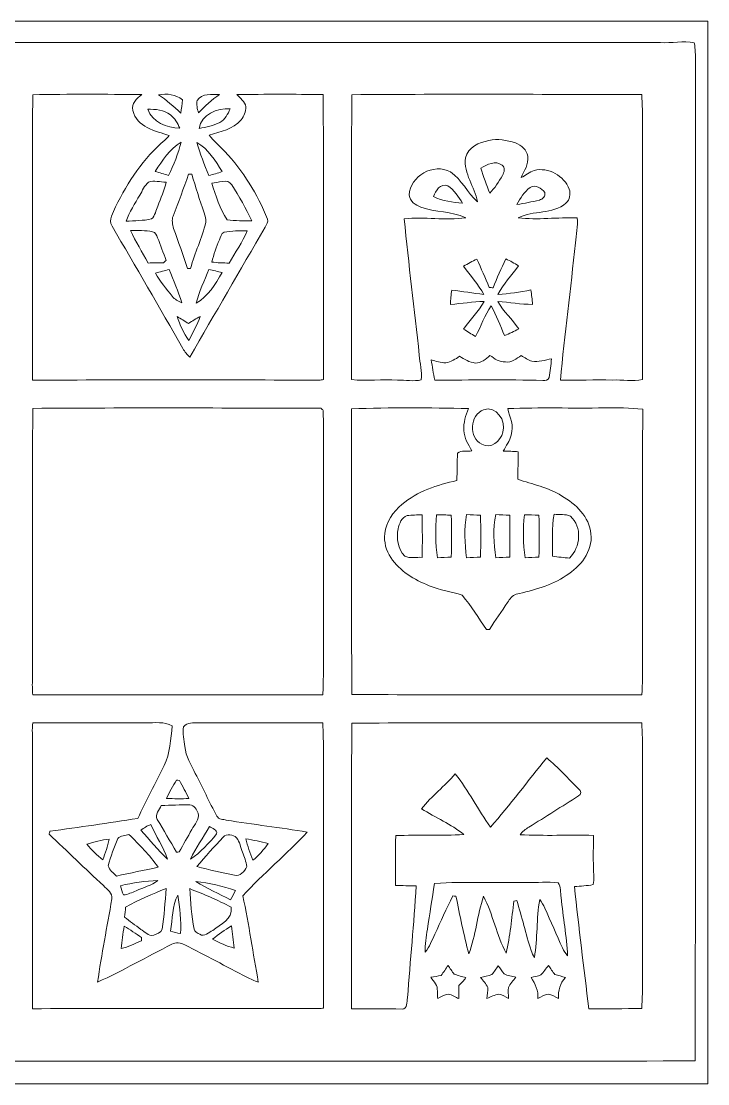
# Model space of a CAD drawing. Header units: centimetres. Extents: x -16.8 to 16.8, y -16.7 to 16.7.
# Drawn here: x -4.78 to 16.77, y -16.67 to 16.67 of the extents above; entities that cross this region are included whole.
import ezdxf

# ---------------------------------------------------------------- set-up
doc = ezdxf.new("R2010")
doc.units = ezdxf.units.CM
doc.header["$MEASUREMENT"] = 0
doc.layers.add('Layer 1', color=7, linetype='Continuous')

msp = doc.modelspace()

# ---------------------------------------------------------------- linework, layer by layer
at = {"layer": 'Layer 1', "lineweight": 9}
for points, knots in [([(-16.77458, 16.66875), (-16.77458, 16.66875), (16.77458, 16.66875), (16.77458, 16.66875), (16.77458, 16.66875), (16.77458, 16.66875), (16.77458, -16.66875), (16.77458, -16.66875), (16.77458, -16.66875), (16.77458, -16.66875), (-16.77458, -16.66875), (-16.77458, -16.66875), (-16.77458, -16.66875), (-16.77458, -16.66875), (-16.77458, 16.66875), (-16.77458, 16.66875), (-16.77458, 16.66875), (-16.77458, 16.66875), (-16.77458, 16.66875), (-16.77458, 16.66875)], [0, 0, 0, 0, 0.16666667, 0.16666667, 0.16666667, 0.16666667, 0.33333333, 0.33333333, 0.33333333, 0.33333333, 0.5, 0.5, 0.5, 0.5, 0.66666667, 0.66666667, 0.66666667, 0.66666667, 1, 1, 1, 1]), ([(-16.1036, 16.00306), (-16.10536, 8.44056), (-16.1036, 0.87771), (-16.10431, -6.68514), (-16.10431, -6.68514), (-16.1096, -9.75184), (-16.09302, -12.81959), (-16.11418, -15.88594), (-16.11418, -15.88594), (-16.09337, -15.96425), (-15.99494, -15.96108), (-15.93003, -15.96566), (-15.93003, -15.96566), (-5.16079, -15.95226), (5.60952, -15.98013), (16.37877, -15.95191), (16.37877, -15.95191), (16.39923, -5.50157), (16.37665, 4.94877), (16.39006, 15.3991), (16.39006, 15.3991), (16.38018, 15.59772), (16.39429, 15.80162), (16.34984, 15.99671), (16.34984, 15.99671), (16.00341, 16.06268), (15.64287, 15.97484), (15.29292, 15.99882), (15.29292, 15.99882), (4.82741, 16.00094), (-5.63809, 15.99247), (-16.1036, 16.00306)], [0, 0, 0, 0, 0.11111111, 0.11111111, 0.11111111, 0.11111111, 0.22222222, 0.22222222, 0.22222222, 0.22222222, 0.33333333, 0.33333333, 0.33333333, 0.33333333, 0.44444444, 0.44444444, 0.44444444, 0.44444444, 0.55555556, 0.55555556, 0.55555556, 0.55555556, 0.66666667, 0.66666667, 0.66666667, 0.66666667, 0.77777778, 0.77777778, 0.77777778, 0.77777778, 1, 1, 1, 1]), ([(-4.4196, 14.36441), (-3.27872, 14.38628), (-2.13748, 14.3764), (-0.9966, 14.37005), (-0.9966, 14.37005), (-1.149, 14.24905), (-1.33526, 14.08677), (-1.27176, 13.86769), (-1.27176, 13.86769), (-1.16417, 13.34488), (-0.56127, 13.22282), (-0.13088, 13.08382), (-0.13088, 13.08382), (-0.17639, 13.03337), (-0.22296, 12.98399), (-0.2734, 12.93883), (-0.2734, 12.93883), (-0.9458, 12.37756), (-1.42946, 11.62403), (-1.8161, 10.84651), (-1.8161, 10.84651), (-1.8923, 10.66377), (-2.04752, 10.44257), (-1.9304, 10.24149), (-1.9304, 10.24149), (-1.17757, 8.96726), (-0.44591, 7.68068), (0.29774, 6.40115), (0.29774, 6.40115), (0.35348, 6.29673), (0.43004, 6.20536), (0.51647, 6.12493), (0.51647, 6.12493), (1.29505, 7.49229), (2.08844, 8.85119), (2.87972, 10.21115), (2.87972, 10.21115), (2.91324, 10.28524), (2.99508, 10.37237), (2.94922, 10.46092), (2.94922, 10.46092), (2.63278, 11.23844), (2.19569, 11.97575), (1.61325, 12.58429), (1.61325, 12.58429), (1.45168, 12.75786), (1.264, 12.90673), (1.12007, 13.09617), (1.12007, 13.09617), (1.47391, 13.19777), (1.87043, 13.2842), (2.12443, 13.57348), (2.12443, 13.57348), (2.20627, 13.69236), (2.27683, 13.83489), (2.26836, 13.98305), (2.26836, 13.98305), (2.25178, 14.15556), (2.09232, 14.25434), (1.98437, 14.37005), (1.98437, 14.37005), (2.8889, 14.37781), (3.79377, 14.38346), (4.69829, 14.36652), (4.69829, 14.36652), (4.72581, 11.38661), (4.69935, 8.40669), (4.7117, 5.42678), (4.7117, 5.42678), (4.66196, 5.41902), (4.61257, 5.41055), (4.56318, 5.40597), (4.56318, 5.40597), (1.56774, 5.41937), (-1.42875, 5.42396), (-4.42419, 5.4035), (-4.42419, 5.4035), (-4.4263, 8.39047), (-4.43583, 11.37744), (-4.4196, 14.36441)], [0, 0, 0, 0, 0.04761905, 0.04761905, 0.04761905, 0.04761905, 0.0952381, 0.0952381, 0.0952381, 0.0952381, 0.14285714, 0.14285714, 0.14285714, 0.14285714, 0.19047619, 0.19047619, 0.19047619, 0.19047619, 0.23809524, 0.23809524, 0.23809524, 0.23809524, 0.28571429, 0.28571429, 0.28571429, 0.28571429, 0.33333333, 0.33333333, 0.33333333, 0.33333333, 0.38095238, 0.38095238, 0.38095238, 0.38095238, 0.42857143, 0.42857143, 0.42857143, 0.42857143, 0.47619048, 0.47619048, 0.47619048, 0.47619048, 0.52380952, 0.52380952, 0.52380952, 0.52380952, 0.57142857, 0.57142857, 0.57142857, 0.57142857, 0.61904762, 0.61904762, 0.61904762, 0.61904762, 0.66666667, 0.66666667, 0.66666667, 0.66666667, 0.71428571, 0.71428571, 0.71428571, 0.71428571, 0.76190476, 0.76190476, 0.76190476, 0.76190476, 0.80952381, 0.80952381, 0.80952381, 0.80952381, 0.85714286, 0.85714286, 0.85714286, 0.85714286, 0.9047619, 0.9047619, 0.9047619, 0.9047619, 1, 1, 1, 1]), ([(-0.46884, 14.36441), (-0.20249, 14.40004), (0.06385, 14.38099), (0.27834, 14.20177), (0.27834, 14.20177), (0.26599, 14.06384), (0.25188, 13.9259), (0.22578, 13.78973), (0.22578, 13.78973), (0.00741, 13.99752), (-0.21908, 14.19472), (-0.46884, 14.36441)], [0, 0, 0, 0, 0.25, 0.25, 0.25, 0.25, 0.5, 0.5, 0.5, 0.5, 1, 1, 1, 1]), ([(0.74295, 14.18343), (0.8957, 14.42156), (1.20333, 14.36546), (1.44851, 14.37217), (1.44851, 14.37217), (1.20509, 14.2046), (0.98672, 14.00634), (0.7814, 13.79502), (0.7814, 13.79502), (0.75247, 13.92061), (0.71261, 14.05643), (0.74295, 14.18343)], [0, 0, 0, 0, 0.25, 0.25, 0.25, 0.25, 0.5, 0.5, 0.5, 0.5, 1, 1, 1, 1]), ([(5.59964, 14.36441), (8.63353, 14.39016), (11.66777, 14.36899), (14.70166, 14.37499), (14.70166, 14.37499), (14.72212, 14.05819), (14.72953, 13.74069), (14.72988, 13.42319), (14.72988, 13.42319), (14.72812, 10.75902), (14.72636, 8.09519), (14.73059, 5.43101), (14.73059, 5.43101), (14.41662, 5.36469), (14.09277, 5.42361), (13.77597, 5.41232), (13.77597, 5.41232), (13.23305, 5.43137), (12.69083, 5.39468), (12.14826, 5.4035), (12.14826, 5.4035), (12.27808, 6.84283), (12.46999, 8.27617), (12.62168, 9.71374), (12.62168, 9.71374), (12.64179, 9.97479), (12.70952, 10.23691), (12.67636, 10.50008), (12.67636, 10.50008), (12.059, 10.52266), (11.43776, 10.42494), (10.82322, 10.50572), (10.82322, 10.50572), (11.30053, 10.73573), (11.89955, 10.6105), (12.32323, 10.96045), (12.32323, 10.96045), (12.44459, 11.06311), (12.47528, 11.25432), (12.42695, 11.40142), (12.42695, 11.40142), (12.26467, 11.82194), (11.77078, 12.09675), (11.32875, 11.99021), (11.32875, 11.99021), (11.17847, 11.93906), (11.05147, 11.83852), (10.91459, 11.76196), (10.91459, 11.76196), (11.0109, 11.97504), (11.1573, 12.18318), (11.12449, 12.43048), (11.12449, 12.43048), (11.09592, 12.63509), (10.92165, 12.78043), (10.73679, 12.84887), (10.73679, 12.84887), (10.47044, 12.93883), (10.17729, 12.99598), (9.89894, 12.92437), (9.89894, 12.92437), (9.5945, 12.8711), (9.24877, 12.71764), (9.16869, 12.38603), (9.16869, 12.38603), (9.10272, 11.88438), (9.46044, 11.47798), (9.54511, 11.00384), (9.54511, 11.00384), (9.23008, 11.28854), (9.05087, 11.70023), (8.69562, 11.94223), (8.69562, 11.94223), (8.17457, 12.23151), (7.41574, 11.81453), (7.40445, 11.21198), (7.40445, 11.21198), (7.4228, 11.01901), (7.60024, 10.9026), (7.76464, 10.83416), (7.76464, 10.83416), (8.22396, 10.68211), (8.72666, 10.6994), (9.17363, 10.50572), (9.17363, 10.50572), (8.53334, 10.41506), (7.88705, 10.53218), (7.24535, 10.47362), (7.24535, 10.47362), (7.38046, 9.04593), (7.56708, 7.62317), (7.71631, 6.19654), (7.71631, 6.19654), (7.72936, 5.93725), (7.81756, 5.67619), (7.77946, 5.4162), (7.77946, 5.4162), (7.53745, 5.35552), (7.2831, 5.42396), (7.03792, 5.40949), (7.03792, 5.40949), (6.55567, 5.43842), (6.07025, 5.37492), (5.58941, 5.42431), (5.58941, 5.42431), (5.59964, 8.40422), (5.57918, 11.38449), (5.59964, 14.36441)], [0, 0, 0, 0, 0.03571429, 0.03571429, 0.03571429, 0.03571429, 0.07142857, 0.07142857, 0.07142857, 0.07142857, 0.10714286, 0.10714286, 0.10714286, 0.10714286, 0.14285714, 0.14285714, 0.14285714, 0.14285714, 0.17857143, 0.17857143, 0.17857143, 0.17857143, 0.21428571, 0.21428571, 0.21428571, 0.21428571, 0.25, 0.25, 0.25, 0.25, 0.28571429, 0.28571429, 0.28571429, 0.28571429, 0.32142857, 0.32142857, 0.32142857, 0.32142857, 0.35714286, 0.35714286, 0.35714286, 0.35714286, 0.39285714, 0.39285714, 0.39285714, 0.39285714, 0.42857143, 0.42857143, 0.42857143, 0.42857143, 0.46428571, 0.46428571, 0.46428571, 0.46428571, 0.5, 0.5, 0.5, 0.5, 0.53571429, 0.53571429, 0.53571429, 0.53571429, 0.57142857, 0.57142857, 0.57142857, 0.57142857, 0.60714286, 0.60714286, 0.60714286, 0.60714286, 0.64285714, 0.64285714, 0.64285714, 0.64285714, 0.67857143, 0.67857143, 0.67857143, 0.67857143, 0.71428571, 0.71428571, 0.71428571, 0.71428571, 0.75, 0.75, 0.75, 0.75, 0.78571429, 0.78571429, 0.78571429, 0.78571429, 0.82142857, 0.82142857, 0.82142857, 0.82142857, 0.85714286, 0.85714286, 0.85714286, 0.85714286, 0.89285714, 0.89285714, 0.89285714, 0.89285714, 0.92857143, 0.92857143, 0.92857143, 0.92857143, 1, 1, 1, 1]), ([(-0.81033, 13.90826), (-0.56797, 13.90615), (-0.29175, 13.89662), (-0.09772, 13.73011), (-0.09772, 13.73011), (0.04198, 13.62463), (0.13088, 13.47047), (0.19473, 13.31066), (0.19473, 13.31066), (-0.20673, 13.31983), (-0.66675, 13.50327), (-0.81033, 13.90826)], [0, 0, 0, 0, 0.25, 0.25, 0.25, 0.25, 0.5, 0.5, 0.5, 0.5, 1, 1, 1, 1]), ([(0.80398, 13.30325), (0.87383, 13.75375), (1.37619, 13.94425), (1.78082, 13.92202), (1.78082, 13.92202), (1.70709, 13.76116), (1.62066, 13.58653), (1.45944, 13.49657), (1.45944, 13.49657), (1.25836, 13.38545), (1.02482, 13.35193), (0.80398, 13.30325)], [0, 0, 0, 0, 0.25, 0.25, 0.25, 0.25, 0.5, 0.5, 0.5, 0.5, 1, 1, 1, 1]), ([(-0.57326, 11.95881), (-0.3496, 12.29924), (-0.11571, 12.66049), (0.23742, 12.87956), (0.23742, 12.87956), (0.15275, 12.51585), (0.00741, 12.1666), (-0.15311, 11.83005), (-0.15311, 11.83005), (-0.29281, 11.87379), (-0.43392, 11.91648), (-0.57326, 11.95881)], [0, 0, 0, 0, 0.25, 0.25, 0.25, 0.25, 0.5, 0.5, 0.5, 0.5, 1, 1, 1, 1]), ([(0.73519, 12.86581), (1.08973, 12.6552), (1.32327, 12.29854), (1.52682, 11.94999), (1.52682, 11.94999), (1.38959, 11.90554), (1.2513, 11.86427), (1.11196, 11.82617), (1.11196, 11.82617), (0.97719, 12.16942), (0.82691, 12.50774), (0.73519, 12.86581)], [0, 0, 0, 0, 0.25, 0.25, 0.25, 0.25, 0.5, 0.5, 0.5, 0.5, 1, 1, 1, 1]), ([(9.65376, 12.06077), (9.84109, 12.17754), (10.11626, 12.31124), (10.31769, 12.15284), (10.31769, 12.15284), (10.43234, 12.08052), (10.38084, 11.92706), (10.32933, 11.82687), (10.32933, 11.82687), (10.21539, 11.62897), (10.08662, 11.436), (9.92752, 11.2709), (9.92752, 11.2709), (9.83192, 11.53266), (9.72714, 11.7916), (9.65376, 12.06077)], [0, 0, 0, 0, 0.2, 0.2, 0.2, 0.2, 0.4, 0.4, 0.4, 0.4, 0.6, 0.6, 0.6, 0.6, 1, 1, 1, 1]), ([(-0.78528, 11.61556), (-0.61242, 11.69352), (-0.41487, 11.61239), (-0.23424, 11.62473), (-0.23424, 11.62473), (-0.28011, 11.36121), (-0.41063, 11.12344), (-0.48966, 10.86979), (-0.48966, 10.86979), (-0.5521, 10.73644), (-0.57221, 10.56428), (-0.68968, 10.46409), (-0.68968, 10.46409), (-0.94933, 10.40624), (-1.22167, 10.41823), (-1.48625, 10.39248), (-1.48625, 10.39248), (-1.39136, 10.68917), (-1.20438, 10.94352), (-1.05974, 11.21657), (-1.05974, 11.21657), (-0.97261, 11.35027), (-0.9144, 11.51431), (-0.78528, 11.61556)], [0, 0, 0, 0, 0.14285714, 0.14285714, 0.14285714, 0.14285714, 0.28571429, 0.28571429, 0.28571429, 0.28571429, 0.42857143, 0.42857143, 0.42857143, 0.42857143, 0.57142857, 0.57142857, 0.57142857, 0.57142857, 0.71428571, 0.71428571, 0.71428571, 0.71428571, 1, 1, 1, 1]), ([(0.4759, 11.87062), (0.5013, 11.87062), (0.5521, 11.87062), (0.57714, 11.87062), (0.57714, 11.87062), (0.69462, 11.46387), (0.82338, 11.06064), (0.96167, 10.66059), (0.96167, 10.66059), (0.98884, 10.56464), (1.03364, 10.46621), (1.01882, 10.36426), (1.01882, 10.36426), (0.889, 9.87072), (0.67628, 9.40364), (0.53587, 8.91293), (0.53587, 8.91293), (0.51223, 8.91117), (0.46496, 8.90799), (0.44132, 8.90658), (0.44132, 8.90658), (0.31044, 9.33168), (0.14605, 9.74549), (0.00564, 10.16706), (0.00564, 10.16706), (-0.02999, 10.29264), (-0.05927, 10.43234), (-0.01199, 10.55793), (-0.01199, 10.55793), (0.15134, 10.99502), (0.32491, 11.42859), (0.4759, 11.87062)], [0, 0, 0, 0, 0.11111111, 0.11111111, 0.11111111, 0.11111111, 0.22222222, 0.22222222, 0.22222222, 0.22222222, 0.33333333, 0.33333333, 0.33333333, 0.33333333, 0.44444444, 0.44444444, 0.44444444, 0.44444444, 0.55555556, 0.55555556, 0.55555556, 0.55555556, 0.66666667, 0.66666667, 0.66666667, 0.66666667, 0.77777778, 0.77777778, 0.77777778, 0.77777778, 1, 1, 1, 1]), ([(1.19909, 11.59298), (1.39382, 11.58734), (1.6951, 11.75491), (1.83162, 11.53372), (1.83162, 11.53372), (2.06481, 11.17247), (2.27401, 10.79465), (2.45604, 10.40553), (2.45604, 10.40553), (2.19851, 10.4013), (1.94063, 10.41259), (1.68487, 10.43622), (1.68487, 10.43622), (1.44357, 10.78054), (1.3395, 11.20034), (1.19909, 11.59298)], [0, 0, 0, 0, 0.2, 0.2, 0.2, 0.2, 0.4, 0.4, 0.4, 0.4, 0.6, 0.6, 0.6, 0.6, 1, 1, 1, 1]), ([(8.16222, 11.1693), (8.23666, 11.34957), (8.37212, 11.59616), (8.61554, 11.50902), (8.61554, 11.50902), (8.81697, 11.37814), (8.93974, 11.15307), (9.07874, 10.96081), (9.07874, 10.96081), (8.76617, 10.98621), (8.44656, 11.02889), (8.16222, 11.1693)], [0, 0, 0, 0, 0.25, 0.25, 0.25, 0.25, 0.5, 0.5, 0.5, 0.5, 1, 1, 1, 1]), ([(11.19364, 11.45469), (11.37144, 11.55841), (11.54606, 11.42612), (11.65789, 11.29806), (11.65789, 11.29806), (11.68859, 11.18235), (11.59298, 11.08428), (11.4875, 11.05888), (11.4875, 11.05888), (11.25432, 11.00208), (11.01901, 10.95446), (10.78195, 10.91847), (10.78195, 10.91847), (10.88672, 11.1185), (11.01972, 11.30935), (11.19364, 11.45469)], [0, 0, 0, 0, 0.2, 0.2, 0.2, 0.2, 0.4, 0.4, 0.4, 0.4, 0.6, 0.6, 0.6, 0.6, 1, 1, 1, 1]), ([(-1.34549, 10.10708), (-1.11654, 10.09756), (-0.88265, 10.10885), (-0.65617, 10.06334), (-0.65617, 10.06334), (-0.56339, 10.04641), (-0.53411, 9.94657), (-0.49848, 9.87284), (-0.49848, 9.87284), (-0.40464, 9.63824), (-0.32385, 9.39906), (-0.22825, 9.16552), (-0.22825, 9.16552), (-0.25541, 9.14012), (-0.28258, 9.11472), (-0.30903, 9.08897), (-0.30903, 9.08897), (-0.47025, 9.08791), (-0.63006, 9.0865), (-0.79022, 9.08332), (-0.79022, 9.08332), (-0.98601, 9.41881), (-1.18886, 9.75113), (-1.34549, 10.10708)], [0, 0, 0, 0, 0.14285714, 0.14285714, 0.14285714, 0.14285714, 0.28571429, 0.28571429, 0.28571429, 0.28571429, 0.42857143, 0.42857143, 0.42857143, 0.42857143, 0.57142857, 0.57142857, 0.57142857, 0.57142857, 0.71428571, 0.71428571, 0.71428571, 0.71428571, 1, 1, 1, 1]), ([(1.58609, 10.04852), (1.82704, 10.09862), (2.07363, 10.09262), (2.31846, 10.09474), (2.31846, 10.09474), (2.15794, 9.73914), (1.94804, 9.40894), (1.74307, 9.07803), (1.74307, 9.07803), (1.56139, 9.08685), (1.38042, 9.08932), (1.2005, 9.1126), (1.2005, 9.1126), (1.26259, 9.35284), (1.35396, 9.58356), (1.44074, 9.81534), (1.44074, 9.81534), (1.4859, 9.88483), (1.49049, 10.01712), (1.58609, 10.04852)], [0, 0, 0, 0, 0.16666667, 0.16666667, 0.16666667, 0.16666667, 0.33333333, 0.33333333, 0.33333333, 0.33333333, 0.5, 0.5, 0.5, 0.5, 0.66666667, 0.66666667, 0.66666667, 0.66666667, 1, 1, 1, 1]), ([(9.10661, 8.98066), (9.24384, 9.05969), (9.38107, 9.14224), (9.52676, 9.20609), (9.52676, 9.20609), (9.65447, 8.90905), (9.79734, 8.61766), (9.912, 8.31462), (9.912, 8.31462), (9.95186, 8.31215), (9.99243, 8.30968), (10.03335, 8.30721), (10.03335, 8.30721), (10.15577, 8.61307), (10.28629, 8.91575), (10.43376, 9.21067), (10.43376, 9.21067), (10.57346, 9.1507), (10.70575, 9.07556), (10.83204, 8.99019), (10.83204, 8.99019), (10.60838, 8.69985), (10.3632, 8.42222), (10.18716, 8.09872), (10.18716, 8.09872), (10.53359, 8.12236), (10.87826, 8.16963), (11.21904, 8.23666), (11.21904, 8.23666), (11.24338, 8.08708), (11.26137, 7.93644), (11.27231, 7.7851), (11.27231, 7.7851), (10.90824, 7.78475), (10.54911, 7.85036), (10.18681, 7.87717), (10.18681, 7.87717), (10.35861, 7.55791), (10.6426, 7.31837), (10.8391, 7.01499), (10.8391, 7.01499), (10.69481, 6.93773), (10.54664, 6.86894), (10.39601, 6.80579), (10.39601, 6.80579), (10.25807, 7.118), (10.13954, 7.43867), (9.97902, 7.7403), (9.97902, 7.7403), (9.75677, 7.45243), (9.66646, 7.08942), (9.47984, 6.78004), (9.47984, 6.78004), (9.3539, 6.85518), (9.22796, 6.93349), (9.10414, 7.01075), (9.10414, 7.01075), (9.31122, 7.30638), (9.57686, 7.56144), (9.75395, 7.87753), (9.75395, 7.87753), (9.39976, 7.868), (9.05016, 7.80874), (8.69738, 7.7851), (8.69738, 7.7851), (8.70021, 7.93609), (8.71079, 8.08708), (8.7436, 8.23454), (8.7436, 8.23454), (9.07874, 8.19115), (9.41282, 8.13717), (9.74901, 8.09907), (9.74901, 8.09907), (9.56416, 8.4134), (9.31792, 8.68504), (9.10661, 8.98066)], [0, 0, 0, 0, 0.05, 0.05, 0.05, 0.05, 0.1, 0.1, 0.1, 0.1, 0.15, 0.15, 0.15, 0.15, 0.2, 0.2, 0.2, 0.2, 0.25, 0.25, 0.25, 0.25, 0.3, 0.3, 0.3, 0.3, 0.35, 0.35, 0.35, 0.35, 0.4, 0.4, 0.4, 0.4, 0.45, 0.45, 0.45, 0.45, 0.5, 0.5, 0.5, 0.5, 0.55, 0.55, 0.55, 0.55, 0.6, 0.6, 0.6, 0.6, 0.65, 0.65, 0.65, 0.65, 0.7, 0.7, 0.7, 0.7, 0.75, 0.75, 0.75, 0.75, 0.8, 0.8, 0.8, 0.8, 0.85, 0.85, 0.85, 0.85, 0.9, 0.9, 0.9, 0.9, 1, 1, 1, 1]), ([(-0.56727, 8.76547), (-0.42298, 8.80569), (-0.27764, 8.84237), (-0.13159, 8.87871), (-0.13159, 8.87871), (-0.00071, 8.53193), (0.15064, 8.19185), (0.25718, 7.83625), (0.25718, 7.83625), (0.14464, 7.8807), (0.03951, 7.94597), (-0.0381, 8.03981), (-0.0381, 8.03981), (-0.22825, 8.27123), (-0.41346, 8.50829), (-0.56727, 8.76547)], [0, 0, 0, 0, 0.2, 0.2, 0.2, 0.2, 0.4, 0.4, 0.4, 0.4, 0.6, 0.6, 0.6, 0.6, 1, 1, 1, 1]), ([(1.11266, 8.88224), (1.25024, 8.8519), (1.38712, 8.81592), (1.52435, 8.78311), (1.52435, 8.78311), (1.32786, 8.41375), (1.07809, 8.04051), (0.71437, 7.81932), (0.71437, 7.81932), (0.80327, 8.18762), (0.97049, 8.53228), (1.11266, 8.88224)], [0, 0, 0, 0, 0.25, 0.25, 0.25, 0.25, 0.5, 0.5, 0.5, 0.5, 1, 1, 1, 1]), ([(0.11042, 7.4041), (0.23495, 7.33531), (0.35384, 7.25734), (0.47413, 7.18114), (0.47413, 7.18114), (0.5902, 7.26687), (0.71191, 7.34519), (0.84279, 7.40586), (0.84279, 7.40586), (0.74824, 7.14481), (0.60995, 6.9028), (0.4826, 6.65692), (0.4826, 6.65692), (0.31115, 6.87811), (0.20638, 7.1434), (0.11042, 7.4041)], [0, 0, 0, 0, 0.2, 0.2, 0.2, 0.2, 0.4, 0.4, 0.4, 0.4, 0.6, 0.6, 0.6, 0.6, 1, 1, 1, 1]), ([(9.47244, 5.94289), (9.65623, 5.94889), (9.81428, 6.05684), (9.93634, 6.18596), (9.93634, 6.18596), (10.08027, 6.08013), (10.23302, 5.96089), (10.42564, 5.98029), (10.42564, 5.98029), (10.61685, 5.95101), (10.76537, 6.08542), (10.91741, 6.17714), (10.91741, 6.17714), (11.02819, 6.11858), (11.13084, 6.03744), (11.2522, 5.99934), (11.2522, 5.99934), (11.4614, 5.97394), (11.66777, 6.03285), (11.86886, 6.08048), (11.86886, 6.08048), (11.84698, 5.88327), (11.83217, 5.68431), (11.79019, 5.48993), (11.79019, 5.48993), (11.77537, 5.40138), (11.67059, 5.40244), (11.6011, 5.39679), (11.6011, 5.39679), (10.46833, 5.43278), (9.33485, 5.40879), (8.20244, 5.40808), (8.20244, 5.40808), (8.16081, 5.6201), (8.12341, 5.83283), (8.09166, 6.04626), (8.09166, 6.04626), (8.24195, 6.0011), (8.39329, 5.95418), (8.55239, 5.95066), (8.55239, 5.95066), (8.70938, 5.98417), (8.84943, 6.06743), (8.98137, 6.15597), (8.98137, 6.15597), (9.13306, 6.06143), (9.29252, 5.97147), (9.47244, 5.94289)], [0, 0, 0, 0, 0.07692308, 0.07692308, 0.07692308, 0.07692308, 0.15384615, 0.15384615, 0.15384615, 0.15384615, 0.23076923, 0.23076923, 0.23076923, 0.23076923, 0.30769231, 0.30769231, 0.30769231, 0.30769231, 0.38461538, 0.38461538, 0.38461538, 0.38461538, 0.46153846, 0.46153846, 0.46153846, 0.46153846, 0.53846154, 0.53846154, 0.53846154, 0.53846154, 0.61538462, 0.61538462, 0.61538462, 0.61538462, 0.69230769, 0.69230769, 0.69230769, 0.69230769, 0.76923077, 0.76923077, 0.76923077, 0.76923077, 0.84615385, 0.84615385, 0.84615385, 0.84615385, 1, 1, 1, 1]), ([(-4.41643, 4.52226), (-1.40018, 4.54554), (1.61607, 4.53073), (4.63232, 4.52967), (4.63232, 4.52967), (4.65631, 4.50462), (4.6803, 4.47922), (4.70464, 4.45382), (4.70464, 4.45382), (4.71664, 2.04611), (4.705, -0.3616), (4.71029, -2.76931), (4.71029, -2.76931), (4.70852, -3.33304), (4.72122, -3.89784), (4.6863, -4.46123), (4.6863, -4.46123), (1.65206, -4.46511), (-1.38183, -4.46017), (-4.41607, -4.4637), (-4.41607, -4.4637), (-4.43865, -4.30036), (-4.42983, -4.1335), (-4.43159, -3.96981), (-4.43159, -3.96981), (-4.41501, -1.13912), (-4.44465, 1.69157), (-4.41643, 4.52226)], [0, 0, 0, 0, 0.125, 0.125, 0.125, 0.125, 0.25, 0.25, 0.25, 0.25, 0.375, 0.375, 0.375, 0.375, 0.5, 0.5, 0.5, 0.5, 0.625, 0.625, 0.625, 0.625, 0.75, 0.75, 0.75, 0.75, 1, 1, 1, 1]), ([(5.59223, 4.50674), (6.8132, 4.55718), (8.03663, 4.53566), (9.25865, 4.51979), (9.25865, 4.51979), (9.17575, 4.2986), (9.09779, 4.07035), (9.12072, 3.8287), (9.12072, 3.8287), (9.11366, 3.58881), (9.26888, 3.39619), (9.36625, 3.18946), (9.36625, 3.18946), (9.22373, 3.16054), (9.03958, 3.22439), (8.91787, 3.11714), (8.91787, 3.11714), (8.89952, 2.8321), (8.90587, 2.54564), (8.89811, 2.25954), (8.89811, 2.25954), (8.28534, 2.11808), (7.65704, 1.92581), (7.17056, 1.50777), (7.17056, 1.50777), (6.89645, 1.27811), (6.67244, 0.9592), (6.63751, 0.59514), (6.63751, 0.59514), (6.60082, 0.33302), (6.67491, 0.05715), (6.82837, -0.15769), (6.82837, -0.15769), (7.09824, -0.59337), (7.56638, -0.8509), (8.0264, -1.04211), (8.0264, -1.04211), (8.35907, -1.19098), (8.7309, -1.2125), (9.06851, -1.34091), (9.06851, -1.34091), (9.34755, -1.68028), (9.57686, -2.05705), (9.82768, -2.41759), (9.82768, -2.41759), (9.85132, -2.41618), (9.89894, -2.413), (9.92258, -2.41159), (9.92258, -2.41159), (10.10391, -2.12443), (10.29829, -1.84573), (10.48949, -1.56528), (10.48949, -1.56528), (10.55899, -1.46685), (10.6299, -1.34232), (10.75725, -1.31198), (10.75725, -1.31198), (11.29912, -1.17475), (11.86497, -1.05304), (12.32747, -0.72108), (12.32747, -0.72108), (12.77444, -0.44909), (13.16461, 0.02963), (13.10816, 0.58314), (13.10816, 0.58314), (13.05489, 1.11972), (12.6305, 1.52471), (12.18565, 1.77765), (12.18565, 1.77765), (11.76655, 2.04294), (11.2716, 2.1396), (10.80841, 2.29658), (10.80841, 2.29658), (10.81158, 2.58516), (10.82922, 2.87267), (10.82357, 3.16089), (10.82357, 3.16089), (10.66729, 3.17641), (10.5096, 3.17782), (10.35332, 3.181), (10.35332, 3.181), (10.44187, 3.3461), (10.55899, 3.49956), (10.59991, 3.68618), (10.59991, 3.68618), (10.6994, 3.97051), (10.56393, 4.24603), (10.49337, 4.51767), (10.49337, 4.51767), (11.50479, 4.55224), (12.51691, 4.52191), (13.52903, 4.53637), (13.52903, 4.53637), (13.92943, 4.53355), (14.33407, 4.54978), (14.73235, 4.49298), (14.73235, 4.49298), (14.72389, 2.18969), (14.73024, -0.11324), (14.72847, -2.41653), (14.72847, -2.41653), (14.72494, -3.09809), (14.74541, -3.78037), (14.70519, -4.46123), (14.70519, -4.46123), (11.67095, -4.45876), (8.63671, -4.47287), (5.60282, -4.45452), (5.60282, -4.45452), (5.57671, -1.46756), (5.59823, 1.51977), (5.59223, 4.50674)], [0, 0, 0, 0, 0.03448276, 0.03448276, 0.03448276, 0.03448276, 0.06896552, 0.06896552, 0.06896552, 0.06896552, 0.10344828, 0.10344828, 0.10344828, 0.10344828, 0.13793103, 0.13793103, 0.13793103, 0.13793103, 0.17241379, 0.17241379, 0.17241379, 0.17241379, 0.20689655, 0.20689655, 0.20689655, 0.20689655, 0.24137931, 0.24137931, 0.24137931, 0.24137931, 0.27586207, 0.27586207, 0.27586207, 0.27586207, 0.31034483, 0.31034483, 0.31034483, 0.31034483, 0.34482759, 0.34482759, 0.34482759, 0.34482759, 0.37931034, 0.37931034, 0.37931034, 0.37931034, 0.4137931, 0.4137931, 0.4137931, 0.4137931, 0.44827586, 0.44827586, 0.44827586, 0.44827586, 0.48275862, 0.48275862, 0.48275862, 0.48275862, 0.51724138, 0.51724138, 0.51724138, 0.51724138, 0.55172414, 0.55172414, 0.55172414, 0.55172414, 0.5862069, 0.5862069, 0.5862069, 0.5862069, 0.62068966, 0.62068966, 0.62068966, 0.62068966, 0.65517241, 0.65517241, 0.65517241, 0.65517241, 0.68965517, 0.68965517, 0.68965517, 0.68965517, 0.72413793, 0.72413793, 0.72413793, 0.72413793, 0.75862069, 0.75862069, 0.75862069, 0.75862069, 0.79310345, 0.79310345, 0.79310345, 0.79310345, 0.82758621, 0.82758621, 0.82758621, 0.82758621, 0.86206897, 0.86206897, 0.86206897, 0.86206897, 0.89655172, 0.89655172, 0.89655172, 0.89655172, 0.93103448, 0.93103448, 0.93103448, 0.93103448, 1, 1, 1, 1]), ([(9.73702, 4.4771), (10.13707, 4.6295), (10.45175, 4.12291), (10.34062, 3.77119), (10.34062, 3.77119), (10.28241, 3.50485), (9.95151, 3.21345), (9.68199, 3.40113), (9.68199, 3.40113), (9.25477, 3.59657), (9.3024, 4.32047), (9.73702, 4.4771)], [0, 0, 0, 0, 0.25, 0.25, 0.25, 0.25, 0.5, 0.5, 0.5, 0.5, 1, 1, 1, 1]), ([(7.33637, 1.15852), (7.49053, 1.1751), (7.64716, 1.17863), (7.80309, 1.1811), (7.80309, 1.1811), (7.81614, 0.73589), (7.81685, 0.29069), (7.80521, -0.15487), (7.80521, -0.15487), (7.6267, -0.13511), (7.42527, -0.20461), (7.26087, -0.11218), (7.26087, -0.11218), (7.02874, 0.10583), (7.00652, 0.45085), (7.05097, 0.74683), (7.05097, 0.74683), (7.09013, 0.90911), (7.16245, 1.10137), (7.33637, 1.15852)], [0, 0, 0, 0, 0.16666667, 0.16666667, 0.16666667, 0.16666667, 0.33333333, 0.33333333, 0.33333333, 0.33333333, 0.5, 0.5, 0.5, 0.5, 0.66666667, 0.66666667, 0.66666667, 0.66666667, 1, 1, 1, 1]), ([(8.26064, 1.18357), (8.41269, 1.18075), (8.56721, 1.17757), (8.72067, 1.17263), (8.72067, 1.17263), (8.73337, 0.73343), (8.73337, 0.29422), (8.72278, -0.14499), (8.72278, -0.14499), (8.57638, -0.15134), (8.43068, -0.15769), (8.28534, -0.16439), (8.28534, -0.16439), (8.22607, 0.28152), (8.21372, 0.73589), (8.26064, 1.18357)], [0, 0, 0, 0, 0.2, 0.2, 0.2, 0.2, 0.4, 0.4, 0.4, 0.4, 0.6, 0.6, 0.6, 0.6, 1, 1, 1, 1]), ([(9.20362, 1.18886), (9.34791, 1.18322), (9.49254, 1.17722), (9.63824, 1.17052), (9.63824, 1.17052), (9.65024, 0.73237), (9.65059, 0.29351), (9.64001, -0.14499), (9.64001, -0.14499), (9.49396, -0.15134), (9.34826, -0.15769), (9.20327, -0.16439), (9.20327, -0.16439), (9.14717, 0.28187), (9.10696, 0.74542), (9.20362, 1.18886)], [0, 0, 0, 0, 0.2, 0.2, 0.2, 0.2, 0.4, 0.4, 0.4, 0.4, 0.6, 0.6, 0.6, 0.6, 1, 1, 1, 1]), ([(10.11626, 1.18992), (10.26195, 1.18392), (10.40836, 1.17757), (10.55546, 1.17052), (10.55546, 1.17052), (10.56746, 0.73201), (10.56781, 0.29351), (10.55723, -0.14499), (10.55723, -0.14499), (10.41118, -0.15134), (10.26548, -0.15769), (10.12049, -0.16439), (10.12049, -0.16439), (10.06546, 0.28222), (10.02242, 0.74612), (10.11626, 1.18992)], [0, 0, 0, 0, 0.2, 0.2, 0.2, 0.2, 0.4, 0.4, 0.4, 0.4, 0.6, 0.6, 0.6, 0.6, 1, 1, 1, 1]), ([(11.01796, 1.18322), (11.16789, 1.18075), (11.32064, 1.17757), (11.47233, 1.17263), (11.47233, 1.17263), (11.48503, 0.73343), (11.48503, 0.29422), (11.47445, -0.14499), (11.47445, -0.14499), (11.32805, -0.15134), (11.18235, -0.15769), (11.03701, -0.16439), (11.03701, -0.16439), (10.97633, 0.28152), (10.96574, 0.73625), (11.01796, 1.18322)], [0, 0, 0, 0, 0.2, 0.2, 0.2, 0.2, 0.4, 0.4, 0.4, 0.4, 0.6, 0.6, 0.6, 0.6, 1, 1, 1, 1]), ([(11.95176, 1.20297), (12.11756, 1.17334), (12.30701, 1.21955), (12.46258, 1.13665), (12.46258, 1.13665), (12.84287, 0.80645), (12.77655, 0.16439), (12.43612, -0.17427), (12.43612, -0.17427), (12.25621, -0.15699), (12.0777, -0.14817), (11.90061, -0.11642), (11.90061, -0.11642), (11.91683, 0.32209), (11.86286, 0.77011), (11.95176, 1.20297)], [0, 0, 0, 0, 0.2, 0.2, 0.2, 0.2, 0.4, 0.4, 0.4, 0.4, 0.6, 0.6, 0.6, 0.6, 1, 1, 1, 1]), ([(-4.41819, -5.34317), (-3.23356, -5.34353), (-2.04893, -5.34917), (-0.86431, -5.33964), (-0.86431, -5.33964), (-0.58984, -5.34987), (-0.29316, -5.29978), (-0.03951, -5.43419), (-0.03951, -5.43419), (-0.08714, -5.85646), (-0.09807, -6.30026), (-0.29774, -6.68584), (-0.29774, -6.68584), (-0.5655, -7.24147), (-0.86078, -7.78334), (-1.12078, -8.34284), (-1.12078, -8.34284), (-2.03835, -8.4896), (-2.9591, -8.61519), (-3.87914, -8.74571), (-3.87914, -8.74571), (-3.88585, -8.769), (-3.89925, -8.81486), (-3.90596, -8.83814), (-3.90596, -8.83814), (-3.33128, -9.37048), (-2.77671, -9.92434), (-2.19851, -10.45281), (-2.19851, -10.45281), (-2.09056, -10.56887), (-1.8983, -10.68282), (-1.93569, -10.87014), (-1.93569, -10.87014), (-2.08033, -11.7408), (-2.26095, -12.60581), (-2.38301, -13.47999), (-2.38301, -13.47999), (-1.58821, -13.12157), (-0.83326, -12.6806), (-0.05186, -12.29395), (-0.05186, -12.29395), (0.07232, -12.21352), (0.23142, -12.24492), (0.35525, -12.30983), (0.35525, -12.30983), (1.00401, -12.64885), (1.65488, -12.98434), (2.30364, -13.32371), (2.30364, -13.32371), (2.419, -13.38545), (2.53894, -13.43766), (2.66347, -13.47893), (2.66347, -13.47893), (2.49978, -12.57794), (2.3689, -11.67095), (2.17558, -10.77595), (2.17558, -10.77595), (2.81728, -10.07533), (3.55283, -9.46714), (4.20088, -8.77217), (4.20088, -8.77217), (3.35562, -8.63318), (2.50437, -8.53193), (1.65841, -8.39964), (1.65841, -8.39964), (1.56669, -8.36295), (1.40935, -8.38764), (1.36596, -8.2677), (1.36596, -8.2677), (1.11584, -7.83661), (0.92428, -7.37447), (0.68474, -6.93773), (0.68474, -6.93773), (0.55351, -6.66538), (0.38417, -6.40009), (0.35913, -6.09141), (0.35913, -6.09141), (0.34149, -5.88574), (0.27764, -5.67267), (0.31679, -5.46664), (0.31679, -5.46664), (0.42792, -5.31848), (0.63147, -5.35587), (0.79234, -5.34388), (0.79234, -5.34388), (2.0895, -5.34176), (3.38667, -5.34564), (4.68383, -5.34564), (4.68383, -5.34564), (4.70323, -5.66208), (4.71099, -5.97958), (4.71099, -6.29708), (4.71099, -6.29708), (4.70923, -8.96267), (4.70747, -11.62791), (4.7117, -14.2935), (4.7117, -14.2935), (4.66372, -14.29985), (4.61574, -14.30726), (4.56741, -14.31078), (4.56741, -14.31078), (1.57057, -14.30584), (-1.42734, -14.2935), (-4.42419, -14.31678), (-4.42419, -14.31678), (-4.43406, -11.43141), (-4.42031, -8.54604), (-4.43159, -5.66103), (-4.43159, -5.66103), (-4.43442, -5.55343), (-4.42983, -5.44901), (-4.41819, -5.34317)], [0, 0, 0, 0, 0.03448276, 0.03448276, 0.03448276, 0.03448276, 0.06896552, 0.06896552, 0.06896552, 0.06896552, 0.10344828, 0.10344828, 0.10344828, 0.10344828, 0.13793103, 0.13793103, 0.13793103, 0.13793103, 0.17241379, 0.17241379, 0.17241379, 0.17241379, 0.20689655, 0.20689655, 0.20689655, 0.20689655, 0.24137931, 0.24137931, 0.24137931, 0.24137931, 0.27586207, 0.27586207, 0.27586207, 0.27586207, 0.31034483, 0.31034483, 0.31034483, 0.31034483, 0.34482759, 0.34482759, 0.34482759, 0.34482759, 0.37931034, 0.37931034, 0.37931034, 0.37931034, 0.4137931, 0.4137931, 0.4137931, 0.4137931, 0.44827586, 0.44827586, 0.44827586, 0.44827586, 0.48275862, 0.48275862, 0.48275862, 0.48275862, 0.51724138, 0.51724138, 0.51724138, 0.51724138, 0.55172414, 0.55172414, 0.55172414, 0.55172414, 0.5862069, 0.5862069, 0.5862069, 0.5862069, 0.62068966, 0.62068966, 0.62068966, 0.62068966, 0.65517241, 0.65517241, 0.65517241, 0.65517241, 0.68965517, 0.68965517, 0.68965517, 0.68965517, 0.72413793, 0.72413793, 0.72413793, 0.72413793, 0.75862069, 0.75862069, 0.75862069, 0.75862069, 0.79310345, 0.79310345, 0.79310345, 0.79310345, 0.82758621, 0.82758621, 0.82758621, 0.82758621, 0.86206897, 0.86206897, 0.86206897, 0.86206897, 0.89655172, 0.89655172, 0.89655172, 0.89655172, 0.93103448, 0.93103448, 0.93103448, 0.93103448, 1, 1, 1, 1]), ([(5.59929, -5.35587), (8.63318, -5.32977), (11.66742, -5.35129), (14.70166, -5.34529), (14.70166, -5.34529), (14.72212, -5.66173), (14.72953, -5.97923), (14.72988, -6.29708), (14.72988, -6.29708), (14.72741, -8.64905), (14.72741, -11.00067), (14.72988, -13.35264), (14.72988, -13.35264), (14.72988, -13.67226), (14.72247, -13.99258), (14.7006, -14.31219), (14.7006, -14.31219), (14.14674, -14.31114), (13.59253, -14.31784), (13.03902, -14.31466), (13.03902, -14.31466), (12.88521, -13.03831), (12.72434, -11.76232), (12.58605, -10.4842), (12.58605, -10.4842), (12.78114, -10.46268), (12.98081, -10.46057), (13.17484, -10.42176), (13.17484, -10.42176), (13.22317, -10.25066), (13.18013, -10.06898), (13.18719, -9.89577), (13.18719, -9.89577), (13.17307, -9.55499), (13.18542, -9.21491), (13.1893, -8.87448), (13.1893, -8.87448), (12.41989, -8.86284), (11.65013, -8.89), (10.88143, -8.8586), (10.88143, -8.8586), (10.95551, -8.75912), (11.04971, -8.67622), (11.15977, -8.61801), (11.15977, -8.61801), (11.68012, -8.29204), (12.20082, -7.96643), (12.71623, -7.63376), (12.71623, -7.63376), (12.80195, -7.59213), (12.81536, -7.46831), (12.72328, -7.42068), (12.72328, -7.42068), (12.39449, -7.09048), (12.07735, -6.74511), (11.71998, -6.44596), (11.71998, -6.44596), (11.12626, -7.16597), (10.56852, -7.91633), (9.95116, -8.61624), (9.95116, -8.61624), (9.5631, -8.07261), (9.26253, -7.46936), (8.8459, -6.94619), (8.8459, -6.94619), (8.51253, -7.32931), (8.10754, -7.64258), (7.78898, -8.0391), (7.78898, -8.0391), (8.22254, -8.32309), (8.7189, -8.51535), (9.11578, -8.85119), (9.11578, -8.85119), (8.40352, -8.88965), (7.69056, -8.86107), (6.97865, -8.87977), (6.97865, -8.87977), (6.96383, -9.40153), (6.96136, -9.92399), (6.97512, -10.44646), (6.97512, -10.44646), (7.18891, -10.45316), (7.40375, -10.45845), (7.61859, -10.46374), (7.61859, -10.46374), (7.55368, -11.63637), (7.43409, -12.80583), (7.34695, -13.97706), (7.34695, -13.97706), (7.31767, -14.0843), (7.35894, -14.33618), (7.17656, -14.32419), (7.17656, -14.32419), (6.6488, -14.3062), (6.12105, -14.31749), (5.59329, -14.31431), (5.59329, -14.31431), (5.59435, -11.3284), (5.58236, -8.34214), (5.59929, -5.35587)], [0, 0, 0, 0, 0.03846154, 0.03846154, 0.03846154, 0.03846154, 0.07692308, 0.07692308, 0.07692308, 0.07692308, 0.11538462, 0.11538462, 0.11538462, 0.11538462, 0.15384615, 0.15384615, 0.15384615, 0.15384615, 0.19230769, 0.19230769, 0.19230769, 0.19230769, 0.23076923, 0.23076923, 0.23076923, 0.23076923, 0.26923077, 0.26923077, 0.26923077, 0.26923077, 0.30769231, 0.30769231, 0.30769231, 0.30769231, 0.34615385, 0.34615385, 0.34615385, 0.34615385, 0.38461538, 0.38461538, 0.38461538, 0.38461538, 0.42307692, 0.42307692, 0.42307692, 0.42307692, 0.46153846, 0.46153846, 0.46153846, 0.46153846, 0.5, 0.5, 0.5, 0.5, 0.53846154, 0.53846154, 0.53846154, 0.53846154, 0.57692308, 0.57692308, 0.57692308, 0.57692308, 0.61538462, 0.61538462, 0.61538462, 0.61538462, 0.65384615, 0.65384615, 0.65384615, 0.65384615, 0.69230769, 0.69230769, 0.69230769, 0.69230769, 0.73076923, 0.73076923, 0.73076923, 0.73076923, 0.76923077, 0.76923077, 0.76923077, 0.76923077, 0.80769231, 0.80769231, 0.80769231, 0.80769231, 0.84615385, 0.84615385, 0.84615385, 0.84615385, 0.88461538, 0.88461538, 0.88461538, 0.88461538, 0.92307692, 0.92307692, 0.92307692, 0.92307692, 1, 1, 1, 1]), ([(0.09031, -7.1441), (0.11395, -7.14516), (0.16157, -7.14798), (0.18521, -7.14939), (0.18521, -7.14939), (0.28646, -7.33813), (0.39052, -7.5251), (0.48683, -7.71666), (0.48683, -7.71666), (0.25259, -7.73218), (0.01729, -7.72478), (-0.21696, -7.71596), (-0.21696, -7.71596), (-0.13335, -7.51593), (-0.02117, -7.32931), (0.09031, -7.1441)], [0, 0, 0, 0, 0.2, 0.2, 0.2, 0.2, 0.4, 0.4, 0.4, 0.4, 0.6, 0.6, 0.6, 0.6, 1, 1, 1, 1]), ([(-0.38488, -7.94173), (-0.08608, -7.93044), (0.21272, -7.91139), (0.51188, -7.92233), (0.51188, -7.92233), (0.65687, -7.92268), (0.72284, -8.07085), (0.77964, -8.18162), (0.77964, -8.18162), (0.81562, -8.37882), (0.65617, -8.52805), (0.57926, -8.6935), (0.57926, -8.6935), (0.44132, -8.92387), (0.30727, -9.1567), (0.18344, -9.39482), (0.18344, -9.39482), (0.16087, -9.39659), (0.11536, -9.40012), (0.09243, -9.40223), (0.09243, -9.40223), (-0.10195, -9.05616), (-0.30868, -8.71714), (-0.50765, -8.37389), (-0.50765, -8.37389), (-0.60607, -8.22396), (-0.4318, -8.07402), (-0.38488, -7.94173)], [0, 0, 0, 0, 0.125, 0.125, 0.125, 0.125, 0.25, 0.25, 0.25, 0.25, 0.375, 0.375, 0.375, 0.375, 0.5, 0.5, 0.5, 0.5, 0.625, 0.625, 0.625, 0.625, 0.75, 0.75, 0.75, 0.75, 1, 1, 1, 1]), ([(-1.02799, -8.71396), (-0.92886, -8.64164), (-0.82233, -8.57956), (-0.70908, -8.53193), (-0.70908, -8.53193), (-0.54751, -8.90129), (-0.31962, -9.24031), (-0.18309, -9.62025), (-0.18309, -9.62025), (-0.48895, -9.3412), (-0.74824, -9.01771), (-1.02799, -8.71396)], [0, 0, 0, 0, 0.25, 0.25, 0.25, 0.25, 0.5, 0.5, 0.5, 0.5, 1, 1, 1, 1]), ([(1.13101, -8.60037), (1.21708, -8.65893), (1.38536, -8.69597), (1.35431, -8.83109), (1.35431, -8.83109), (1.11478, -9.1253), (0.84914, -9.40788), (0.53305, -9.62237), (0.53305, -9.62237), (0.69815, -9.26289), (0.9331, -8.94186), (1.13101, -8.60037)], [0, 0, 0, 0, 0.25, 0.25, 0.25, 0.25, 0.5, 0.5, 0.5, 0.5, 1, 1, 1, 1]), ([(-2.71851, -9.15106), (-2.48814, -9.08332), (-2.25531, -9.01771), (-2.01542, -8.99513), (-2.01542, -8.99513), (-2.06587, -9.21597), (-2.14313, -9.42869), (-2.21544, -9.64318), (-2.21544, -9.64318), (-2.40136, -9.49889), (-2.57387, -9.33697), (-2.71851, -9.15106)], [0, 0, 0, 0, 0.25, 0.25, 0.25, 0.25, 0.5, 0.5, 0.5, 0.5, 1, 1, 1, 1]), ([(-1.74837, -8.9722), (-1.66264, -8.87801), (-1.50671, -8.89176), (-1.39912, -8.84308), (-1.39912, -8.84308), (-1.08126, -9.17504), (-0.74083, -9.49254), (-0.48084, -9.87425), (-0.48084, -9.87425), (-0.91793, -9.97091), (-1.35855, -10.0517), (-1.79352, -10.15718), (-1.79352, -10.15718), (-1.87713, -10.05064), (-2.02036, -9.96738), (-2.04576, -9.82662), (-2.04576, -9.82662), (-1.97697, -9.53347), (-1.85667, -9.2523), (-1.74837, -8.9722)], [0, 0, 0, 0, 0.16666667, 0.16666667, 0.16666667, 0.16666667, 0.33333333, 0.33333333, 0.33333333, 0.33333333, 0.5, 0.5, 0.5, 0.5, 0.66666667, 0.66666667, 0.66666667, 0.66666667, 1, 1, 1, 1]), ([(1.56104, -8.93304), (1.67005, -8.80533), (1.87396, -8.84449), (1.98332, -8.95209), (1.98332, -8.95209), (2.07927, -9.08403), (2.10573, -9.25371), (2.16994, -9.40223), (2.16994, -9.40223), (2.21403, -9.55216), (2.28953, -9.6968), (2.29799, -9.85485), (2.29799, -9.85485), (2.23838, -10.00407), (2.09127, -10.17623), (1.91135, -10.12296), (1.91135, -10.12296), (1.51941, -10.03335), (1.12395, -9.95927), (0.73554, -9.85696), (0.73554, -9.85696), (0.9973, -9.53735), (1.27317, -9.22867), (1.56104, -8.93304)], [0, 0, 0, 0, 0.14285714, 0.14285714, 0.14285714, 0.14285714, 0.28571429, 0.28571429, 0.28571429, 0.28571429, 0.42857143, 0.42857143, 0.42857143, 0.42857143, 0.57142857, 0.57142857, 0.57142857, 0.57142857, 0.71428571, 0.71428571, 0.71428571, 0.71428571, 1, 1, 1, 1]), ([(2.27013, -8.98419), (2.50684, -9.02194), (2.74214, -9.06992), (2.97356, -9.13236), (2.97356, -9.13236), (2.82928, -9.31933), (2.67899, -9.50666), (2.49343, -9.65482), (2.49343, -9.65482), (2.41053, -9.43398), (2.32128, -9.21456), (2.27013, -8.98419)], [0, 0, 0, 0, 0.25, 0.25, 0.25, 0.25, 0.5, 0.5, 0.5, 0.5, 1, 1, 1, 1]), ([(-1.66652, -10.45386), (-1.27988, -10.36567), (-0.88653, -10.29899), (-0.48895, -10.29547), (-0.48895, -10.29547), (-0.69638, -10.44222), (-0.94333, -10.51489), (-1.17369, -10.61544), (-1.17369, -10.61544), (-1.30281, -10.66377), (-1.42769, -10.73221), (-1.56669, -10.74561), (-1.56669, -10.74561), (-1.61325, -10.65354), (-1.63618, -10.54982), (-1.66652, -10.45386)], [0, 0, 0, 0, 0.2, 0.2, 0.2, 0.2, 0.4, 0.4, 0.4, 0.4, 0.6, 0.6, 0.6, 0.6, 1, 1, 1, 1]), ([(0.7045, -10.32616), (1.12712, -10.36073), (1.54305, -10.46762), (1.94381, -10.60415), (1.94381, -10.60415), (1.89794, -10.70469), (1.84573, -10.80276), (1.7907, -10.89907), (1.7907, -10.89907), (1.43157, -10.70222), (1.05022, -10.547), (0.7045, -10.32616)], [0, 0, 0, 0, 0.25, 0.25, 0.25, 0.25, 0.5, 0.5, 0.5, 0.5, 1, 1, 1, 1]), ([(8.19997, -10.38154), (9.16376, -10.32404), (10.13001, -10.36779), (11.09486, -10.35191), (11.09486, -10.35191), (11.42118, -10.35756), (11.75067, -10.32969), (12.07629, -10.36355), (12.07629, -10.36355), (12.18001, -10.49161), (12.13661, -10.67611), (12.17577, -10.82675), (12.17577, -10.82675), (12.22128, -11.43776), (12.34828, -12.04066), (12.37403, -12.65308), (12.37403, -12.65308), (12.30806, -12.58006), (12.25197, -12.49856), (12.21387, -12.40861), (12.21387, -12.40861), (12.03007, -11.99374), (11.84592, -11.57887), (11.66177, -11.16401), (11.66177, -11.16401), (11.61874, -11.06487), (11.56406, -10.97139), (11.49773, -10.88672), (11.49773, -10.88672), (11.39049, -11.48891), (11.43635, -12.10874), (11.33087, -12.70988), (11.33087, -12.70988), (11.29171, -12.63579), (11.25291, -12.56206), (11.22539, -12.48339), (11.22539, -12.48339), (11.06064, -11.96516), (10.94211, -11.43353), (10.77595, -10.916), (10.77595, -10.916), (10.75478, -10.92129), (10.7121, -10.93152), (10.69058, -10.93646), (10.69058, -10.93646), (10.61685, -11.48151), (10.56922, -12.0336), (10.44257, -12.56912), (10.44257, -12.56912), (10.14377, -12.00256), (10.03053, -11.35627), (9.73808, -10.78653), (9.73808, -10.78653), (9.53347, -11.37461), (9.49254, -12.00926), (9.27559, -12.59346), (9.27559, -12.59346), (9.10731, -11.99727), (8.99407, -11.38661), (8.86813, -10.78018), (8.86813, -10.78018), (8.84273, -10.77912), (8.79157, -10.77701), (8.76617, -10.77595), (8.76617, -10.77595), (8.57814, -11.17635), (8.38412, -11.57358), (8.20632, -11.97857), (8.20632, -11.97857), (8.11601, -12.17083), (8.03663, -12.37262), (7.90222, -12.53949), (7.90222, -12.53949), (7.89023, -12.29713), (7.93397, -12.05759), (7.97031, -11.81947), (7.97031, -11.81947), (8.04933, -11.34039), (8.11142, -10.85885), (8.19997, -10.38154)], [0, 0, 0, 0, 0.04761905, 0.04761905, 0.04761905, 0.04761905, 0.0952381, 0.0952381, 0.0952381, 0.0952381, 0.14285714, 0.14285714, 0.14285714, 0.14285714, 0.19047619, 0.19047619, 0.19047619, 0.19047619, 0.23809524, 0.23809524, 0.23809524, 0.23809524, 0.28571429, 0.28571429, 0.28571429, 0.28571429, 0.33333333, 0.33333333, 0.33333333, 0.33333333, 0.38095238, 0.38095238, 0.38095238, 0.38095238, 0.42857143, 0.42857143, 0.42857143, 0.42857143, 0.47619048, 0.47619048, 0.47619048, 0.47619048, 0.52380952, 0.52380952, 0.52380952, 0.52380952, 0.57142857, 0.57142857, 0.57142857, 0.57142857, 0.61904762, 0.61904762, 0.61904762, 0.61904762, 0.66666667, 0.66666667, 0.66666667, 0.66666667, 0.71428571, 0.71428571, 0.71428571, 0.71428571, 0.76190476, 0.76190476, 0.76190476, 0.76190476, 0.80952381, 0.80952381, 0.80952381, 0.80952381, 0.85714286, 0.85714286, 0.85714286, 0.85714286, 0.9047619, 0.9047619, 0.9047619, 0.9047619, 1, 1, 1, 1]), ([(-1.50283, -11.12414), (-1.09432, -10.89942), (-0.66287, -10.71845), (-0.23107, -10.54417), (-0.23107, -10.54417), (-0.26141, -10.97033), (-0.29351, -11.39719), (-0.35807, -11.81982), (-0.35807, -11.81982), (-0.39582, -11.93024), (-0.52705, -11.96693), (-0.62195, -12.01103), (-0.62195, -12.01103), (-0.78987, -12.03607), (-0.89994, -11.89743), (-1.0287, -11.8237), (-1.0287, -11.8237), (-1.19803, -11.69635), (-1.36631, -11.56723), (-1.53529, -11.44058), (-1.53529, -11.44058), (-1.52612, -11.33263), (-1.51236, -11.23068), (-1.50283, -11.12414)], [0, 0, 0, 0, 0.14285714, 0.14285714, 0.14285714, 0.14285714, 0.28571429, 0.28571429, 0.28571429, 0.28571429, 0.42857143, 0.42857143, 0.42857143, 0.42857143, 0.57142857, 0.57142857, 0.57142857, 0.57142857, 0.71428571, 0.71428571, 0.71428571, 0.71428571, 1, 1, 1, 1]), ([(0.50906, -10.54664), (0.94897, -10.72268), (1.391, -10.90189), (1.80658, -11.13084), (1.80658, -11.13084), (1.86972, -11.51079), (1.47708, -11.66566), (1.23402, -11.85545), (1.23402, -11.85545), (1.10949, -11.91295), (0.97578, -12.08088), (0.82762, -11.97998), (0.82762, -11.97998), (0.75706, -11.94188), (0.66322, -11.9059), (0.64488, -11.81876), (0.64488, -11.81876), (0.56833, -11.39896), (0.53975, -10.97174), (0.50906, -10.54664)], [0, 0, 0, 0, 0.16666667, 0.16666667, 0.16666667, 0.16666667, 0.33333333, 0.33333333, 0.33333333, 0.33333333, 0.5, 0.5, 0.5, 0.5, 0.66666667, 0.66666667, 0.66666667, 0.66666667, 1, 1, 1, 1]), ([(-0.09349, -11.87768), (-0.02963, -11.50091), (-0.04692, -11.09416), (0.13441, -10.74773), (0.13441, -10.74773), (0.20073, -11.14531), (0.254, -11.55453), (0.21696, -11.95811), (0.21696, -11.95811), (0.11254, -11.93377), (0.00917, -11.90731), (-0.09349, -11.87768)], [0, 0, 0, 0, 0.25, 0.25, 0.25, 0.25, 0.5, 0.5, 0.5, 0.5, 1, 1, 1, 1]), ([(-1.54764, -11.72598), (-1.36102, -11.83569), (-1.18498, -11.96128), (-1.00436, -12.08158), (-1.00436, -12.08158), (-1.00506, -12.10839), (-1.00577, -12.16166), (-1.00612, -12.18847), (-1.00612, -12.18847), (-1.21814, -12.2682), (-1.42099, -12.37509), (-1.64218, -12.4273), (-1.64218, -12.4273), (-1.62243, -12.192), (-1.59138, -11.95776), (-1.54764, -11.72598)], [0, 0, 0, 0, 0.2, 0.2, 0.2, 0.2, 0.4, 0.4, 0.4, 0.4, 0.6, 0.6, 0.6, 0.6, 1, 1, 1, 1]), ([(1.22449, -12.13414), (1.41323, -11.9821), (1.61219, -11.84169), (1.82069, -11.71822), (1.82069, -11.71822), (1.84961, -11.94858), (1.87995, -12.1793), (1.90676, -12.41037), (1.90676, -12.41037), (1.66617, -12.35639), (1.44427, -12.24245), (1.22449, -12.13414)], [0, 0, 0, 0, 0.25, 0.25, 0.25, 0.25, 0.5, 0.5, 0.5, 0.5, 1, 1, 1, 1]), ([(8.40916, -13.27291), (8.47972, -13.16602), (8.54851, -13.05913), (8.62189, -12.95471), (8.62189, -12.95471), (8.68751, -13.0429), (8.73654, -13.14838), (8.81697, -13.2267), (8.81697, -13.2267), (8.93022, -13.28032), (9.06039, -13.30007), (9.17998, -13.33994), (9.17998, -13.33994), (9.11331, -13.42919), (9.03711, -13.51139), (8.95491, -13.58653), (8.95491, -13.58653), (8.95526, -13.72411), (8.95809, -13.86064), (8.96373, -13.99857), (8.96373, -13.99857), (8.8519, -13.95024), (8.74677, -13.87934), (8.62506, -13.85923), (8.62506, -13.85923), (8.50547, -13.87334), (8.40317, -13.94319), (8.29592, -13.99258), (8.29592, -13.99258), (8.26311, -13.84723), (8.32591, -13.66555), (8.22784, -13.53785), (8.22784, -13.53785), (8.17809, -13.46659), (8.12482, -13.3985), (8.07649, -13.32689), (8.07649, -13.32689), (8.18691, -13.30748), (8.29733, -13.28949), (8.40916, -13.27291)], [0, 0, 0, 0, 0.09090909, 0.09090909, 0.09090909, 0.09090909, 0.18181818, 0.18181818, 0.18181818, 0.18181818, 0.27272727, 0.27272727, 0.27272727, 0.27272727, 0.36363636, 0.36363636, 0.36363636, 0.36363636, 0.45454545, 0.45454545, 0.45454545, 0.45454545, 0.54545455, 0.54545455, 0.54545455, 0.54545455, 0.63636364, 0.63636364, 0.63636364, 0.63636364, 0.72727273, 0.72727273, 0.72727273, 0.72727273, 0.81818182, 0.81818182, 0.81818182, 0.81818182, 1, 1, 1, 1]), ([(9.99314, -13.23763), (10.07357, -13.15826), (10.12966, -13.05736), (10.1981, -12.96776), (10.1981, -12.96776), (10.25701, -13.05242), (10.3124, -13.13991), (10.37943, -13.22035), (10.37943, -13.22035), (10.49055, -13.28385), (10.62814, -13.28808), (10.74949, -13.32936), (10.74949, -13.32936), (10.67223, -13.43448), (10.56393, -13.52303), (10.51807, -13.64827), (10.51807, -13.64827), (10.49831, -13.76045), (10.51631, -13.8744), (10.51877, -13.98905), (10.51877, -13.98905), (10.41929, -13.94143), (10.32404, -13.8751), (10.21327, -13.85923), (10.21327, -13.85923), (10.08062, -13.87581), (9.96421, -13.94883), (9.83897, -13.99046), (9.83897, -13.99046), (9.84814, -13.87651), (9.87989, -13.76327), (9.87002, -13.64897), (9.87002, -13.64897), (9.80969, -13.53291), (9.72044, -13.4366), (9.64353, -13.33288), (9.64353, -13.33288), (9.7596, -13.30184), (9.8866, -13.29725), (9.99314, -13.23763)], [0, 0, 0, 0, 0.09090909, 0.09090909, 0.09090909, 0.09090909, 0.18181818, 0.18181818, 0.18181818, 0.18181818, 0.27272727, 0.27272727, 0.27272727, 0.27272727, 0.36363636, 0.36363636, 0.36363636, 0.36363636, 0.45454545, 0.45454545, 0.45454545, 0.45454545, 0.54545455, 0.54545455, 0.54545455, 0.54545455, 0.63636364, 0.63636364, 0.63636364, 0.63636364, 0.72727273, 0.72727273, 0.72727273, 0.72727273, 0.81818182, 0.81818182, 0.81818182, 0.81818182, 1, 1, 1, 1]), ([(11.5316, -13.25351), (11.62614, -13.16814), (11.68576, -13.05031), (11.77925, -12.96317), (11.77925, -12.96317), (11.85122, -13.04925), (11.89073, -13.16284), (11.97786, -13.23587), (11.97786, -13.23587), (12.08158, -13.27432), (12.19553, -13.30078), (12.30348, -13.33218), (12.30348, -13.33218), (12.13697, -13.51668), (12.0717, -13.74775), (12.08758, -13.99399), (12.08758, -13.99399), (11.98174, -13.94566), (11.88156, -13.87722), (11.76514, -13.85923), (11.76514, -13.85923), (11.64872, -13.87722), (11.54853, -13.94566), (11.44305, -13.99364), (11.44305, -13.99364), (11.45681, -13.74846), (11.36297, -13.5315), (11.2268, -13.33606), (11.2268, -13.33606), (11.32805, -13.30819), (11.43247, -13.29126), (11.5316, -13.25351)], [0, 0, 0, 0, 0.11111111, 0.11111111, 0.11111111, 0.11111111, 0.22222222, 0.22222222, 0.22222222, 0.22222222, 0.33333333, 0.33333333, 0.33333333, 0.33333333, 0.44444444, 0.44444444, 0.44444444, 0.44444444, 0.55555556, 0.55555556, 0.55555556, 0.55555556, 0.66666667, 0.66666667, 0.66666667, 0.66666667, 0.77777778, 0.77777778, 0.77777778, 0.77777778, 1, 1, 1, 1])]:
    msp.add_open_spline(points, degree=3, knots=knots, dxfattribs=at)

doc.saveas('drawing.dxf')
